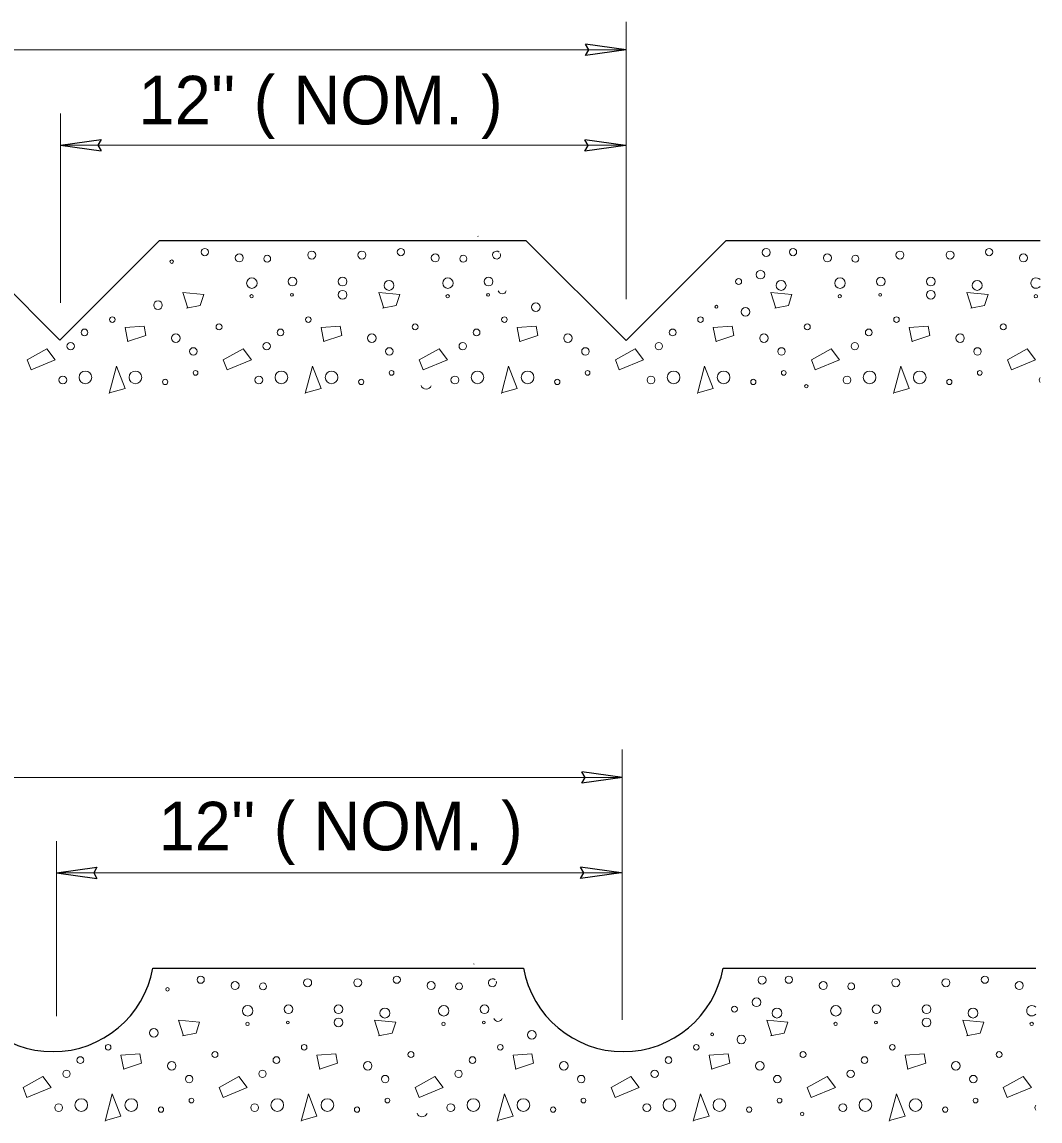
# Model space of a CAD drawing. Extents: x 1615 to 2505, y -386 to 247.
# Drawn here: x 2457.01 to 2479.64, y -173.58 to -149.16 of the extents above; entities that cross this region are included whole.
import ezdxf

# ---------------------------------------------------------------- set-up
doc = ezdxf.new("R2010")
doc.units = 0
doc.header["$LTSCALE"] = 0.51
doc.layers.add('1', color=7, linetype='Continuous', lineweight=25)

msp = doc.modelspace()

# ---------------------------------------------------------------- linework, layer by layer
at = {"layer": '1', "lineweight": 13}
for p, q in [((2470.4458, -155.3187), (2470.4458, -149.1635)), ((2419.645, -149.7827), (2470.4458, -149.7827)), ((2457.87, -155.401), (2457.87, -151.1939)), ((2470.4458, -151.8996), (2457.87, -151.8996)), ((2467.1562, -153.9285), (2467.1458, -153.922)), ((2470.3534, -171.3299), (2470.3534, -165.3287)), ((2419.5526, -165.9478), (2470.3534, -165.9478)), ((2457.7775, -171.2476), (2457.7775, -167.3591)), ((2470.3534, -168.0647), (2457.7775, -168.0647)), ((2467.0637, -170.0938), (2467.0534, -170.0871))]:
    msp.add_line(p, q, dxfattribs=at)
at = {"layer": '1'}
for p, q in [((2470.4438, -149.7822), (2469.5426, -149.6583)), ((2470.4438, -149.7822), (2469.5426, -149.906)), ((2457.8703, -151.8999), (2458.7714, -151.7762)), ((2470.4286, -151.9067), (2469.5273, -151.7829)), ((2457.8703, -151.8999), (2458.7714, -152.0237)), ((2470.4286, -151.9067), (2469.5273, -152.0305)), ((2457.8539, -156.229), (2455.6415, -154.0166)), ((2457.8539, -156.229), (2460.0664, -154.0166)), ((2460.0664, -154.0166), (2468.2167, -154.0166)), ((2470.4404, -156.2404), (2468.2167, -154.0166)), ((2470.4404, -156.2404), (2472.6642, -154.0166)), ((2472.6642, -154.0166), (2479.6434, -154.0166)), ((2470.3603, -165.9474), (2469.4593, -165.8235)), ((2470.3603, -165.9474), (2469.4593, -166.0712)), ((2457.7778, -168.0653), (2458.679, -167.9414)), ((2470.3329, -168.0644), (2469.4316, -167.9406)), ((2457.7778, -168.0653), (2458.679, -168.1892)), ((2470.3329, -168.0644), (2469.4316, -168.1882)), ((2459.9213, -170.1817), (2468.1607, -170.1817)), ((2472.5981, -170.1817), (2479.551, -170.1817))]:
    msp.add_line(p, q, dxfattribs=at)
for points in [[(2469.5426, -149.906), (2469.6123, -149.7808), (2469.5426, -149.6583)], [(2458.7714, -151.7762), (2458.7018, -151.9014), (2458.7714, -152.0237)], [(2469.5273, -152.0305), (2469.597, -151.9054), (2469.5273, -151.7829)], [(2469.4593, -166.0712), (2469.5288, -165.9461), (2469.4593, -165.8235)], [(2458.679, -167.9414), (2458.6093, -168.0665), (2458.679, -168.1892)], [(2469.4316, -168.1882), (2469.5013, -168.0631), (2469.4316, -167.9406)]]:
    msp.add_lwpolyline(points, dxfattribs=at)
at = {"layer": '1', "lineweight": 13}
for points in [[(2460.6717, -155.522), (2460.9745, -155.4602), (2461.0548, -155.2191), (2460.5851, -155.1697), (2460.6963, -155.522)], [(2465.0296, -155.522), (2465.3324, -155.4602), (2465.4128, -155.2191), (2464.9431, -155.1697), (2465.0543, -155.522)], [(2473.7458, -155.522), (2474.0486, -155.4602), (2474.1291, -155.2191), (2473.6593, -155.1697), (2473.7705, -155.522)], [(2478.1039, -155.522), (2478.4068, -155.4602), (2478.4872, -155.2191), (2478.0172, -155.1697), (2478.1287, -155.522)], [(2459.3611, -156.2638), (2459.7628, -156.1277), (2459.7258, -155.9237), (2459.3054, -155.9485), (2459.3673, -156.2699)], [(2463.7192, -156.2638), (2464.121, -156.1277), (2464.0838, -155.9237), (2463.6634, -155.9485), (2463.7253, -156.2699)], [(2468.0773, -156.2638), (2468.4792, -156.1277), (2468.4419, -155.9237), (2468.0217, -155.9485), (2468.0833, -156.2699)], [(2472.4353, -156.2638), (2472.8372, -156.1277), (2472.7999, -155.9237), (2472.3796, -155.9485), (2472.4414, -156.2699)], [(2476.7933, -156.2638), (2477.1952, -156.1277), (2477.158, -155.9237), (2476.7377, -155.9485), (2476.7995, -156.2699)], [(2458.9594, -157.4012), (2459.3054, -157.3086), (2459.1139, -156.8077), (2458.9529, -157.4137)], [(2463.3174, -157.4012), (2463.6634, -157.3086), (2463.472, -156.8077), (2463.3112, -157.4137)], [(2467.6755, -157.4012), (2468.0217, -157.3086), (2467.83, -156.8077), (2467.6693, -157.4137)], [(2472.0334, -157.4012), (2472.3796, -157.3086), (2472.1879, -156.8077), (2472.0273, -157.4137)], [(2476.3915, -157.4012), (2476.7377, -157.3086), (2476.546, -156.8077), (2476.3853, -157.4137)], [(2460.5792, -171.6872), (2460.882, -171.6255), (2460.9624, -171.3843), (2460.4927, -171.3348), (2460.6038, -171.6872)], [(2464.9372, -171.6872), (2465.24, -171.6255), (2465.3203, -171.3843), (2464.8507, -171.3348), (2464.9619, -171.6872)], [(2473.6534, -171.6872), (2473.9562, -171.6255), (2474.0367, -171.3843), (2473.5669, -171.3348), (2473.6782, -171.6872)], [(2478.0115, -171.6872), (2478.3143, -171.6255), (2478.3947, -171.3843), (2477.9248, -171.3348), (2478.0363, -171.6872)], [(2459.2687, -172.429), (2459.6704, -172.2931), (2459.6333, -172.0891), (2459.2129, -172.1137), (2459.2749, -172.4352)], [(2463.6268, -172.429), (2464.0287, -172.2931), (2463.9914, -172.0891), (2463.5711, -172.1137), (2463.6328, -172.4352)], [(2467.9848, -172.429), (2468.3867, -172.2931), (2468.3495, -172.0891), (2467.9293, -172.1137), (2467.9909, -172.4352)], [(2472.3429, -172.429), (2472.7448, -172.2931), (2472.7075, -172.0891), (2472.2872, -172.1137), (2472.3489, -172.4352)], [(2476.7008, -172.429), (2477.1027, -172.2931), (2477.0656, -172.0891), (2476.6453, -172.1137), (2476.7071, -172.4352)], [(2458.8669, -173.5664), (2459.2129, -173.4737), (2459.0215, -172.9731), (2458.8605, -173.5789)], [(2463.225, -173.5664), (2463.5711, -173.4737), (2463.3795, -172.9731), (2463.2188, -173.5789)], [(2467.583, -173.5664), (2467.9293, -173.4737), (2467.7376, -172.9731), (2467.5769, -173.5789)], [(2471.9411, -173.5664), (2472.2872, -173.4737), (2472.0955, -172.9731), (2471.9348, -173.5789)], [(2476.299, -173.5664), (2476.6453, -173.4737), (2476.4536, -172.9731), (2476.2929, -173.5789)]]:
    msp.add_lwpolyline(points, dxfattribs=at)
for points in [[(2457.2161, -156.8882), (2457.7539, -156.6717), (2457.5685, -156.4246), (2457.1294, -156.6717)], [(2461.5741, -156.8882), (2462.1118, -156.6717), (2461.9265, -156.4246), (2461.4877, -156.6717)], [(2465.9322, -156.8882), (2466.4699, -156.6717), (2466.2845, -156.4246), (2465.8456, -156.6717)], [(2470.2903, -156.8882), (2470.828, -156.6717), (2470.6425, -156.4246), (2470.2037, -156.6717)], [(2474.6483, -156.8882), (2475.1861, -156.6717), (2475.0006, -156.4246), (2474.5618, -156.6717)], [(2479.0064, -156.8882), (2479.544, -156.6717), (2479.3587, -156.4246), (2478.9198, -156.6717)], [(2457.1236, -173.0534), (2457.6614, -172.8371), (2457.476, -172.5898), (2457.0371, -172.8371)], [(2461.4817, -173.0534), (2462.0194, -172.8371), (2461.8342, -172.5898), (2461.3953, -172.8371)], [(2465.8398, -173.0534), (2466.3775, -172.8371), (2466.192, -172.5898), (2465.7532, -172.8371)], [(2470.1978, -173.0534), (2470.7356, -172.8371), (2470.5501, -172.5898), (2470.1113, -172.8371)], [(2474.5559, -173.0534), (2475.0937, -172.8371), (2474.9082, -172.5898), (2474.4693, -172.8371)], [(2478.9139, -173.0534), (2479.4517, -172.8371), (2479.2663, -172.5898), (2478.8274, -172.8371)]]:
    msp.add_lwpolyline(points, close=True, dxfattribs=at)
for centre, radius in [((2461.0785, -154.2747), 0.0802), ((2463.4556, -154.3414), 0.089), ((2464.5687, -154.3414), 0.089), ((2465.4366, -154.2747), 0.0802), ((2473.5569, -154.2837), 0.089), ((2474.1527, -154.2747), 0.0802), ((2476.5298, -154.3414), 0.089), ((2477.6429, -154.3414), 0.089), ((2478.5107, -154.2747), 0.0802), ((2460.3407, -154.4881), 0.0376), ((2461.843, -154.4042), 0.0887), ((2462.4643, -154.4231), 0.0765), ((2466.201, -154.4042), 0.0887), ((2466.8223, -154.4231), 0.0765), ((2474.9171, -154.4042), 0.0887), ((2475.5384, -154.4231), 0.0765), ((2479.2752, -154.4042), 0.0887), ((2473.4318, -154.7767), 0.0961), ((2462.1231, -154.9642), 0.1165), ((2463.0281, -154.9313), 0.0961), ((2464.1411, -154.9313), 0.0961), ((2465.1718, -155.0166), 0.1095), ((2466.4812, -154.9642), 0.1165), ((2467.3861, -154.9313), 0.0961), ((2472.9437, -154.929), 0.0668), ((2473.8879, -155.0166), 0.1095), ((2475.1973, -154.9642), 0.1165), ((2476.1022, -154.9313), 0.0961), ((2477.2153, -154.9313), 0.0961), ((2478.246, -155.0166), 0.1095), ((2462.1181, -155.2562), 0.0376), ((2463.0145, -155.2253), 0.0315), ((2464.1411, -155.2221), 0.0961), ((2466.4761, -155.2562), 0.0376), ((2467.3725, -155.2253), 0.0315), ((2475.1923, -155.2562), 0.0376), ((2476.0886, -155.2253), 0.0315), ((2477.2153, -155.2221), 0.0961), ((2479.5503, -155.2562), 0.0376), ((2460.0369, -155.4531), 0.0961), ((2468.437, -155.5005), 0.0961), ((2472.448, -155.4893), 0.0315), ((2473.0964, -155.6017), 0.0961), ((2459.0211, -155.7755), 0.0618), ((2463.3792, -155.7755), 0.0618), ((2467.7372, -155.7755), 0.0618), ((2472.0953, -155.7755), 0.0618), ((2476.4533, -155.7755), 0.0618), ((2458.403, -156.0598), 0.0744), ((2461.3948, -155.9362), 0.0668), ((2462.761, -156.0598), 0.0744), ((2465.7529, -155.9362), 0.0668), ((2467.1191, -156.0598), 0.0744), ((2471.4771, -156.0598), 0.0744), ((2474.469, -155.9362), 0.0668), ((2475.8352, -156.0598), 0.0744), ((2478.827, -155.9362), 0.0668), ((2460.4332, -156.1893), 0.0944), ((2464.7912, -156.1893), 0.0944), ((2469.1493, -156.1893), 0.0944), ((2473.5073, -156.1893), 0.0944), ((2477.8654, -156.1893), 0.0944), ((2458.0946, -156.3661), 0.0824), ((2460.8213, -156.4814), 0.0824), ((2462.4527, -156.3661), 0.0824), ((2465.1793, -156.4814), 0.0824), ((2466.8107, -156.3661), 0.0824), ((2469.5374, -156.4814), 0.0824), ((2471.1688, -156.3661), 0.0824), ((2473.8954, -156.4814), 0.0824), ((2475.5268, -156.3661), 0.0824), ((2478.2535, -156.4814), 0.0824), ((2458.4228, -157.0579), 0.1407), ((2459.5359, -157.0579), 0.1407), ((2460.8707, -156.959), 0.0521), ((2462.7809, -157.0579), 0.1407), ((2463.894, -157.0579), 0.1407), ((2465.2288, -156.959), 0.0521), ((2467.1389, -157.0579), 0.1407), ((2468.252, -157.0579), 0.1407), ((2469.5868, -156.959), 0.0521), ((2471.497, -157.0579), 0.1407), ((2472.6101, -157.0579), 0.1407), ((2473.9449, -156.959), 0.0521), ((2475.855, -157.0579), 0.1407), ((2476.9681, -157.0579), 0.1407), ((2478.3029, -156.959), 0.0521), ((2457.9208, -157.1169), 0.0874), ((2460.1956, -157.1602), 0.0583), ((2462.2789, -157.1169), 0.0874), ((2464.5537, -157.1602), 0.0583), ((2466.6369, -157.1169), 0.0874), ((2468.9117, -157.1602), 0.0583), ((2470.995, -157.1169), 0.0874), ((2473.2698, -157.1602), 0.0583), ((2474.448, -157.257), 0.0376), ((2475.353, -157.1169), 0.0874), ((2477.6278, -157.1602), 0.0583), ((2460.9861, -170.4399), 0.0802), ((2463.3632, -170.5066), 0.089), ((2464.4763, -170.5066), 0.089), ((2465.3441, -170.4399), 0.0802), ((2473.4645, -170.4489), 0.089), ((2474.0602, -170.4399), 0.0802), ((2476.4374, -170.5066), 0.089), ((2477.5504, -170.5066), 0.089), ((2478.4183, -170.4399), 0.0802), ((2460.2483, -170.6533), 0.0376), ((2461.7505, -170.5694), 0.0887), ((2462.3718, -170.5883), 0.0765), ((2466.1086, -170.5694), 0.0887), ((2466.7299, -170.5883), 0.0765), ((2474.8247, -170.5694), 0.0887), ((2475.446, -170.5883), 0.0765), ((2479.1828, -170.5694), 0.0887), ((2473.3394, -170.9419), 0.0961), ((2462.0307, -171.1294), 0.1165), ((2462.9356, -171.0965), 0.0961), ((2464.0487, -171.0965), 0.0961), ((2465.0794, -171.1818), 0.1095), ((2466.3887, -171.1294), 0.1165), ((2467.2937, -171.0965), 0.0961), ((2472.8513, -171.0941), 0.0668), ((2473.7955, -171.1818), 0.1095), ((2475.1048, -171.1294), 0.1165), ((2476.0098, -171.0965), 0.0961), ((2477.1229, -171.0965), 0.0961), ((2478.1536, -171.1818), 0.1095), ((2462.0257, -171.4214), 0.0376), ((2462.922, -171.3905), 0.0315), ((2464.0487, -171.3873), 0.0961), ((2466.3837, -171.4214), 0.0376), ((2467.2801, -171.3905), 0.0315), ((2475.0998, -171.4214), 0.0376), ((2475.9962, -171.3905), 0.0315), ((2477.1229, -171.3873), 0.0961), ((2479.4579, -171.4214), 0.0376), ((2459.9445, -171.6183), 0.0961), ((2468.3446, -171.6656), 0.0961), ((2472.3556, -171.6545), 0.0315), ((2458.9287, -171.9407), 0.0618), ((2463.2868, -171.9407), 0.0618), ((2467.6448, -171.9407), 0.0618), ((2472.0029, -171.9407), 0.0618), ((2473.0039, -171.7669), 0.0961), ((2476.3609, -171.9407), 0.0618), ((2461.3024, -172.1014), 0.0668), ((2465.6605, -172.1014), 0.0668), ((2474.3766, -172.1014), 0.0668), ((2478.7346, -172.1014), 0.0668), ((2458.3105, -172.225), 0.0744), ((2460.3407, -172.3545), 0.0944), ((2462.6686, -172.225), 0.0744), ((2464.6988, -172.3545), 0.0944), ((2467.0266, -172.225), 0.0744), ((2469.0569, -172.3545), 0.0944), ((2471.3847, -172.225), 0.0744), ((2473.4149, -172.3545), 0.0944), ((2475.7427, -172.225), 0.0744), ((2477.773, -172.3545), 0.0944), ((2458.0022, -172.5312), 0.0824), ((2460.7288, -172.6465), 0.0824), ((2462.3603, -172.5312), 0.0824), ((2465.0869, -172.6465), 0.0824), ((2466.7183, -172.5312), 0.0824), ((2469.4449, -172.6465), 0.0824), ((2471.0764, -172.5312), 0.0824), ((2473.803, -172.6465), 0.0824), ((2475.4344, -172.5312), 0.0824), ((2478.1611, -172.6465), 0.0824), ((2458.3304, -173.2231), 0.1407), ((2459.4435, -173.2231), 0.1407), ((2460.7783, -173.1242), 0.0521), ((2462.6884, -173.2231), 0.1407), ((2463.8015, -173.2231), 0.1407), ((2465.1363, -173.1242), 0.0521), ((2467.0465, -173.2231), 0.1407), ((2468.1596, -173.2231), 0.1407), ((2469.4944, -173.1242), 0.0521), ((2471.4046, -173.2231), 0.1407), ((2472.5176, -173.2231), 0.1407), ((2473.8524, -173.1242), 0.0521), ((2475.7626, -173.2231), 0.1407), ((2476.8757, -173.2231), 0.1407), ((2478.2105, -173.1242), 0.0521), ((2457.8284, -173.2821), 0.0874), ((2460.1032, -173.3254), 0.0583), ((2462.1864, -173.2821), 0.0874), ((2464.4612, -173.3254), 0.0583), ((2466.5445, -173.2821), 0.0874), ((2468.8193, -173.3254), 0.0583), ((2470.9025, -173.2821), 0.0874), ((2473.1773, -173.3254), 0.0583), ((2475.2606, -173.2821), 0.0874), ((2477.5354, -173.3254), 0.0583), ((2474.3556, -173.4222), 0.0376)]:
    msp.add_circle(centre, radius, dxfattribs=at)
for centre, radius, start, end in [((2467.5628, -154.3414), 0.089, 49.41339, 24.32434), ((2479.5553, -154.9642), 0.1165, 40.87134, 319.12866), ((2467.6888, -155.105), 0.0961, 197.71676, 339.89649), ((2479.7111, -157.1169), 0.0874, 140.72274, 219.27726), ((2465.9999, -157.205), 0.1165, 197.49061, 340.12264), ((2467.4704, -170.5066), 0.089, 49.41339, 24.32434), ((2479.4629, -171.1294), 0.1165, 40.87134, 319.12866), ((2467.5964, -171.2702), 0.0961, 197.71676, 339.89649), ((2479.6186, -173.2821), 0.0874, 140.72274, 219.27726), ((2465.9075, -173.3702), 0.1165, 197.49061, 340.12264)]:
    msp.add_arc(centre, radius, start, end, dxfattribs=at)
at = {"layer": '1'}
for centre in [(2457.7027, -169.7831), (2470.3794, -169.7831)]:
    msp.add_arc(centre, 2.2542, 190.18761, 349.81239, dxfattribs=at)

# ---------------------------------------------------------------- texts
for p in [(2459.6039, -151.4397), (2460.049, -167.5667)]:
    msp.add_text("12'' ( NOM. )", height=1.08, dxfattribs=at).set_placement(p)

doc.saveas('drawing.dxf')
